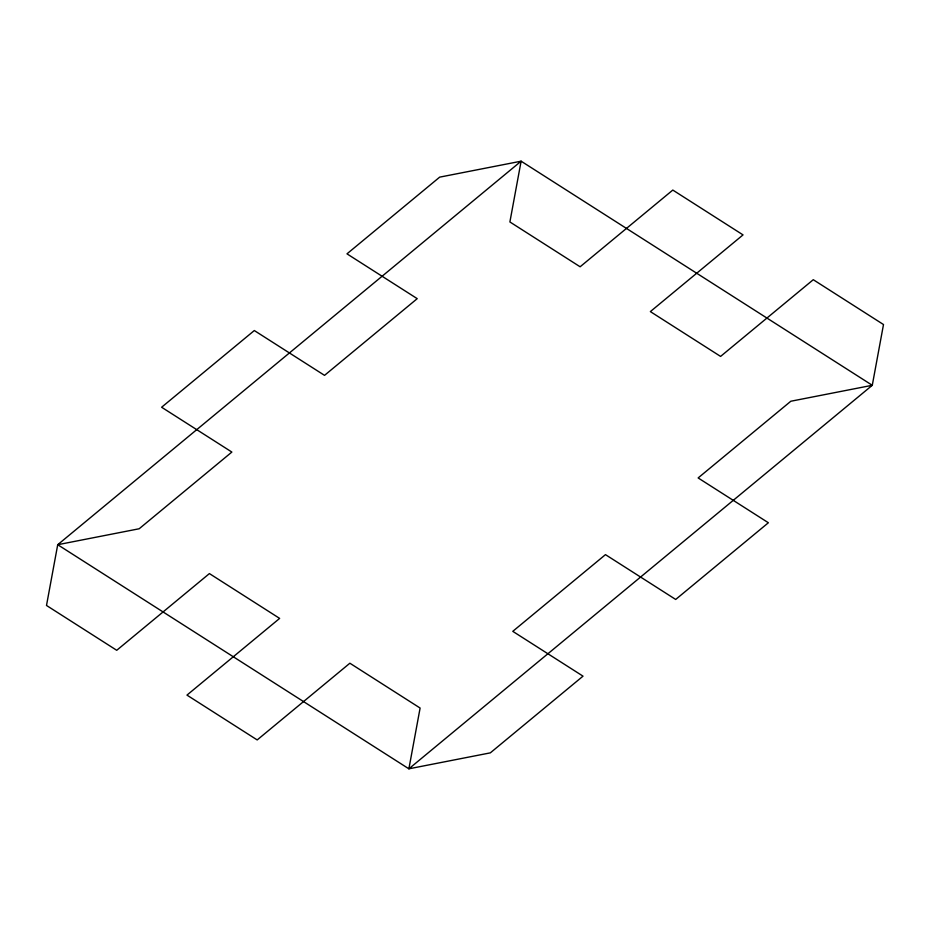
<?xml version="1.0" encoding="UTF-8"?>
<svg xmlns="http://www.w3.org/2000/svg" width="930" height="930" viewBox="0 0 930 930"><rect width="100%" height="100%" fill="white"/><g stroke="black" fill="none" stroke-linecap="round" stroke-linejoin="round"><path stroke-width="1.4" d="M57.718 544.713L46.5 605.465L116.727 650.291L209.413 573.589L279.639 618.404L186.965 695.105L257.192 739.931L349.878 663.218L420.104 708.044L408.886 768.808L490.331 752.858L583.017 676.157L512.779 631.342L605.465 554.64L675.692 599.455L768.378 522.753L698.139 477.939L790.826 401.237L872.282 385.287L883.5 324.535L813.273 279.709L720.587 356.411L650.361 311.597L743.035 234.895L672.809 190.069L580.122 266.782L509.896 221.956L521.114 161.192L439.669 177.142L346.983 253.844L417.221 298.658L324.535 375.36L254.309 330.545L161.622 407.247L231.861 452.061L139.175 528.763L57.718 544.713L408.886 768.808L872.282 385.287L521.114 161.192L57.718 544.713"/></g></svg>
